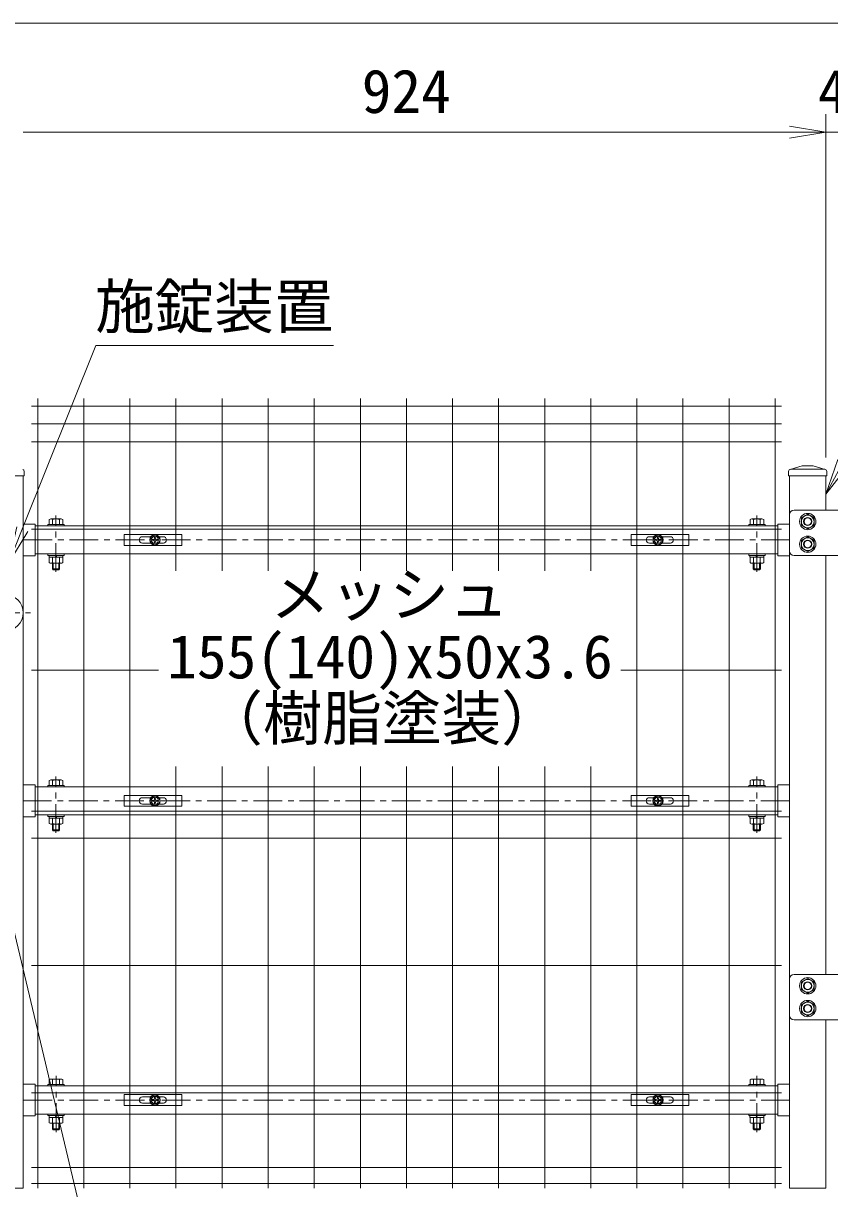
# Model space of a CAD drawing. Units: millimetres, scale not verified. Extents: x -4200 to 4200, y -2970 to 2970.
# Drawn here: x 102 to 990, y 274 to 1558 of the extents above; entities that cross this region are included whole.
import ezdxf
from ezdxf.enums import TextEntityAlignment as Align

# ---------------------------------------------------------------- set-up
doc = ezdxf.new("R2010")
doc.units = ezdxf.units.MM
doc.header["$LTSCALE"] = 20
doc.linetypes.add('DASHED', pattern=[7.5, 6, -1.5])
doc.linetypes.add('USER1', pattern=[50.8, 31.75, -6.35, 6.35, -6.35])
for name, color, linetype, lineweight in [('0-0_D-STR-TXT', 7, 'Continuous', 9), ('0-1_D-STR3', 3, 'Continuous', 13), ('0-2_D-BMK', 2, 'USER1', 13), ('0-3_D-STR1', 1, 'Continuous', 18), ('0-4_D-STR-DIM', 7, 'Continuous', 9), ('0-5_0', 7, 'Continuous', 9), ('0-6_Defpoints', 6, 'Continuous', 18), ('0-7_D-STR2', 7, 'Continuous', 9)]:
    doc.layers.add(name, color=color, linetype=linetype, lineweight=lineweight)
doc.styles.add('ＭＳ ゴシック', font='')
doc.styles.get('ＭＳ ゴシック').set_extended_font_data('MS Gothic')

# ---------------------------------------------------------------- blocks, each defined once
blk = doc.blocks.new('_Open')
at = {"layer": '0-5_0'}
blk.add_line((-20, 3.33), (0, 0), dxfattribs=at)
blk.add_lwpolyline([(-20, -3.33), (0, 0), (-20, 0)], dxfattribs=at)
blk = doc.blocks.new('U60')
at = {"layer": '0-1_D-STR3'}
for p, q in [((37280, 15440), (37280, 14640)), ((38660, 15540), (37380, 15540)), ((20940, 15227), (20940, 15195)), ((20940, 15227), (21300, 15227)), ((20940, 15195), (21300, 15195)), ((20970, 15227), (20970, 15336)), ((21270.1, 15227), (20970, 15227)), ((21232.6, 15347.1), (21007.5, 15347.1)), ((21045, 15227), (21045, 15336)), ((21195, 15227), (21195, 15336)), ((21270.1, 15227), (21270.1, 15336)), ((21300, 15227), (21300, 15195)), ((36380, 15227), (36380, 15195)), ((36740, 15227), (36380, 15227)), ((36740, 15195), (36380, 15195)), ((36410, 15227), (36410, 15336)), ((36410, 15227), (36710, 15227)), ((36447.5, 15347.1), (36672.5, 15347.1)), ((36485, 15227), (36485, 15336)), ((36635, 15227), (36635, 15336)), ((36710, 15227), (36710, 15336)), ((36740, 15227), (36740, 15195)), ((20940, 14575), (20940, 14543)), ((20940, 14575), (21300, 14575)), ((20940, 14543), (21300, 14543)), ((20970, 14503), (20970, 14384)), ((21045, 14503), (21045, 14384)), ((21127.5, 14503), (21104.4, 14543)), ((21141.4, 14503), (21118.3, 14543)), ((21195, 14503), (21195, 14384)), ((21270.1, 14503), (21270.1, 14384)), ((21300, 14575), (21300, 14543)), ((36380, 14575), (36380, 14543)), ((36740, 14575), (36380, 14575)), ((36740, 14543), (36380, 14543)), ((36410, 14503), (36410, 14384)), ((36485, 14503), (36485, 14384)), ((36538.6, 14503), (36561.7, 14543)), ((36552.5, 14503), (36575.6, 14543)), ((36635, 14503), (36635, 14384)), ((36710, 14503), (36710, 14384)), ((36740, 14575), (36740, 14543)), ((37380, 14540), (38660, 14540)), ((21007.5, 14373), (21232.6, 14373)), ((21040, 14247), (21040, 14373)), ((21040, 14247), (21060, 14227)), ((21040, 14247), (21200, 14247)), ((21060, 14227), (21060, 14373)), ((21180, 14227), (21060, 14227)), ((21180, 14227), (21180, 14373)), ((21180, 14227), (21200, 14247)), ((21200, 14247), (21200, 14373)), ((36672.5, 14373), (36447.5, 14373)), ((36480, 14247), (36480, 14373)), ((36500, 14227), (36480, 14247)), ((36640, 14247), (36480, 14247)), ((36500, 14227), (36500, 14373)), ((36500, 14227), (36620, 14227)), ((36620, 14227), (36620, 14373)), ((36640, 14247), (36620, 14227)), ((36640, 14247), (36640, 14373)), ((20970, 9477), (20970, 9586)), ((21232.6, 9597.1), (21007.5, 9597.1)), ((21045, 9477), (21045, 9586)), ((21195.1, 9477), (21195.1, 9586)), ((21270.1, 9477), (21270.1, 9586)), ((36410, 9477), (36410, 9586)), ((36447.5, 9597.1), (36672.5, 9597.1)), ((36485, 9477), (36485, 9586)), ((36635, 9477), (36635, 9586)), ((36710, 9477), (36710, 9586)), ((20940, 9477), (20940, 9445)), ((20940, 9477), (21300, 9477)), ((20940, 9445), (21300, 9445)), ((21270.1, 9477), (20970, 9477)), ((21300, 9477), (21300, 9445)), ((36380, 9477), (36380, 9445)), ((36740, 9477), (36380, 9477)), ((36740, 9445), (36380, 9445)), ((36410, 9477), (36710, 9477)), ((36740, 9477), (36740, 9445)), ((20940, 8825), (20940, 8793)), ((20940, 8825), (21300, 8825)), ((20940, 8793), (21300, 8793)), ((20970, 8753), (20970, 8634)), ((21045, 8753), (21045, 8634)), ((21127.5, 8753), (21104.5, 8793)), ((21141.4, 8753), (21118.3, 8793)), ((21195.1, 8753), (21195.1, 8634)), ((21270.1, 8753), (21270.1, 8634)), ((21300, 8825), (21300, 8793)), ((36380, 8825), (36380, 8793)), ((36740, 8825), (36380, 8825)), ((36740, 8793), (36380, 8793)), ((36410, 8753), (36410, 8634)), ((36485, 8753), (36485, 8634)), ((36538.6, 8753), (36561.7, 8793)), ((36552.5, 8753), (36575.6, 8793)), ((36635, 8753), (36635, 8634)), ((36710, 8753), (36710, 8634)), ((36740, 8825), (36740, 8793)), ((21007.5, 8623), (21232.6, 8623)), ((21040, 8497), (21040, 8623)), ((21040, 8497), (21060, 8477)), ((21040, 8497), (21200, 8497)), ((21060, 8477), (21060, 8623)), ((21180, 8477), (21060, 8477)), ((21180, 8477), (21180, 8623)), ((21180, 8477), (21200, 8497)), ((21200, 8497), (21200, 8623)), ((36672.5, 8623), (36447.5, 8623)), ((36480, 8497), (36480, 8623)), ((36500, 8477), (36480, 8497)), ((36640, 8497), (36480, 8497)), ((36500, 8477), (36500, 8623)), ((36500, 8477), (36620, 8477)), ((36620, 8477), (36620, 8623)), ((36640, 8497), (36620, 8477)), ((36640, 8497), (36640, 8623)), ((37280, 5210), (37280, 4410)), ((38660, 5310), (37380, 5310)), ((37380, 4310), (38660, 4310)), ((20940.1, 2886), (20940.1, 2854)), ((20940.1, 2886), (21300.1, 2886)), ((20940.1, 2854), (21300.1, 2854)), ((20970, 2886), (20970, 2995)), ((21270.1, 2886), (20970, 2886)), ((21232.6, 3006.1), (21007.5, 3006.1)), ((21045, 2886), (21045, 2995)), ((21195.1, 2886), (21195.1, 2995)), ((21270.1, 2886), (21270.1, 2995)), ((21300.1, 2886), (21300.1, 2854)), ((36380, 2886), (36380, 2854)), ((36740, 2886), (36380, 2886)), ((36740, 2854), (36380, 2854)), ((36410, 2886), (36410, 2995)), ((36410, 2886), (36710, 2886)), ((36447.5, 3006.1), (36672.5, 3006.1)), ((36485, 2886), (36485, 2995)), ((36635, 2886), (36635, 2995)), ((36710, 2886), (36710, 2995)), ((36740, 2886), (36740, 2854)), ((20940.1, 2234), (20940.1, 2202)), ((20940.1, 2234), (21300.1, 2234)), ((20940.1, 2202), (21300.1, 2202)), ((20970, 2162), (20970, 2043)), ((21045, 2162), (21045, 2043)), ((21127.6, 2162), (21104.5, 2202)), ((21141.4, 2162), (21118.3, 2202)), ((21195.1, 2162), (21195.1, 2043)), ((21270.1, 2162), (21270.1, 2043)), ((21300.1, 2234), (21300.1, 2202)), ((36380, 2234), (36380, 2202)), ((36740, 2234), (36380, 2234)), ((36740, 2202), (36380, 2202)), ((36410, 2162), (36410, 2043)), ((36485, 2162), (36485, 2043)), ((36538.6, 2162), (36561.7, 2202)), ((36552.5, 2162), (36575.6, 2202)), ((36635, 2162), (36635, 2043)), ((36710, 2162), (36710, 2043)), ((36740, 2234), (36740, 2202)), ((21007.5, 2032), (21232.6, 2032)), ((21040.1, 1906), (21040.1, 2032)), ((21040.1, 1906), (21060.1, 1886)), ((21040.1, 1906), (21200.1, 1906)), ((21060.1, 1886), (21060.1, 2032)), ((21180.1, 1886), (21060.1, 1886)), ((21180.1, 1886), (21180.1, 2032)), ((21180.1, 1886), (21200.1, 1906)), ((21200.1, 1906), (21200.1, 2032)), ((36672.5, 2032), (36447.5, 2032)), ((36480, 1906), (36480, 2032)), ((36500, 1886), (36480, 1906)), ((36640, 1906), (36480, 1906)), ((36500, 1886), (36500, 2032)), ((36500, 1886), (36620, 1886)), ((36620, 1886), (36620, 2032)), ((36640, 1906), (36620, 1886)), ((36640, 1906), (36640, 2032))]:
    blk.add_line(p, q, dxfattribs=at)
for points in [[(37680, 15452), (37539.7, 15371), (37539.7, 15209), (37680, 15128), (37820.3, 15209), (37820.3, 15371)], [(37680, 14952), (37539.7, 14871), (37539.7, 14709), (37680, 14628), (37820.3, 14709), (37820.3, 14871)], [(37680, 5222), (37539.7, 5141), (37539.7, 4979), (37680, 4898), (37820.3, 4979), (37820.3, 5141)], [(37680, 4722), (37539.7, 4641), (37539.7, 4479), (37680, 4398), (37820.3, 4479), (37820.3, 4641)]]:
    blk.add_lwpolyline(points, close=True, dxfattribs=at)
for points in [[(21274, 14503), (20966, 14503), (20966, 14543)], [(21274, 14503), (21274, 14543), (20966, 14543)], [(36406, 14503), (36714, 14503), (36714, 14543)], [(36406, 14503), (36406, 14543), (36714, 14543)], [(21274, 8753), (20966, 8753), (20966, 8793)], [(21274, 8753), (21274, 8793), (20966, 8793)], [(36406, 8753), (36714, 8753), (36714, 8793)], [(36406, 8753), (36406, 8793), (36714, 8793)], [(21274.1, 2162), (20966.1, 2162), (20966.1, 2202)], [(21274.1, 2162), (21274.1, 2202), (20966.1, 2202)], [(36406, 2162), (36714, 2162), (36714, 2202)], [(36406, 2162), (36406, 2202), (36714, 2202)]]:
    blk.add_lwpolyline(points, dxfattribs=at)
for centre, radius in [((37680, 15290), 180), ((37680, 15290), 140.7), ((37680, 15290), 90), ((37680, 15290), 80), ((37680, 14790), 180), ((37680, 14790), 140.7), ((37680, 14790), 90), ((37680, 14790), 80), ((37680, 5060), 180), ((37680, 5060), 140.7), ((37680, 5060), 90), ((37680, 5060), 80), ((37680, 4560), 180), ((37680, 4560), 140.7), ((37680, 4560), 90), ((37680, 4560), 80)]:
    blk.add_circle(centre, radius, dxfattribs=at)
for centre, radius, start, end in [((37380, 15440), 100, 90, 180), ((21007.5, 15278), 69.1, 57.13278, 122.86722), ((21120, 15087.2), 259.8, 73.22135, 106.77865), ((21232.6, 15278), 69.1, 57.13278, 122.86722), ((36447.5, 15278), 69.1, 57.13278, 122.86722), ((36560, 15087.2), 259.8, 73.22135, 106.77865), ((36672.5, 15278), 69.1, 57.13278, 122.86722), ((37380, 14640), 100, 180, 270), ((21007.5, 14442.1), 69.1, 237.13278, 302.86722), ((21120, 14632.8), 259.8, 253.22135, 286.77865), ((21232.6, 14442.1), 69.1, 237.13278, 302.86722), ((36447.5, 14442.1), 69.1, 237.13278, 302.86722), ((36560, 14632.8), 259.8, 253.22135, 286.77865), ((36672.5, 14442.1), 69.1, 237.13278, 302.86722), ((20000, 13280), 400, 270, 89.99983), ((21007.5, 9528), 69.1, 57.13278, 122.86722), ((21120, 9337.2), 259.8, 73.22135, 106.77865), ((21232.6, 9528), 69.1, 57.13278, 122.86722), ((36447.5, 9528), 69.1, 57.13278, 122.86722), ((36560, 9337.2), 259.8, 73.22135, 106.77865), ((36672.5, 9528), 69.1, 57.13278, 122.86722), ((21007.5, 8692.1), 69.1, 237.13278, 302.86722), ((21120, 8882.8), 259.8, 253.22135, 286.77865), ((21232.6, 8692.1), 69.1, 237.13278, 302.86722), ((36447.5, 8692.1), 69.1, 237.13278, 302.86722), ((36560, 8882.8), 259.8, 253.22135, 286.77865), ((36672.5, 8692.1), 69.1, 237.13278, 302.86722), ((37380, 5210), 100, 90, 180), ((37380, 4410), 100, 180, 270), ((21007.5, 2937), 69.1, 57.13278, 122.86722), ((21120.1, 2746.2), 259.8, 73.22135, 106.77865), ((21232.6, 2937), 69.1, 57.13278, 122.86722), ((36447.5, 2937), 69.1, 57.13278, 122.86722), ((36560, 2746.2), 259.8, 73.22135, 106.77865), ((36672.5, 2937), 69.1, 57.13278, 122.86722), ((21007.5, 2101.1), 69.1, 237.13278, 302.86722), ((21120.1, 2291.8), 259.8, 253.22135, 286.77865), ((21232.6, 2101.1), 69.1, 237.13278, 302.86722), ((36447.5, 2101.1), 69.1, 237.13278, 302.86722), ((36560, 2291.8), 259.8, 253.22135, 286.77865), ((36672.5, 2101.1), 69.1, 237.13278, 302.86722)]:
    blk.add_arc(centre, radius, start, end, dxfattribs=at)
at = {"layer": '0-2_D-BMK'}
for p, q in [((21120, 14178), (21120, 15419.8)), ((36560, 14178), (36560, 15419.8)), ((20400, 14885), (37280, 14885)), ((18415.7, 13280), (20556.8, 13280)), ((21120, 8428), (21120, 9669.8)), ((36560, 8428), (36560, 9669.8)), ((37280, 9135), (20400, 9135)), ((21120.1, 1837), (21120.1, 3078.8)), ((36560, 1837), (36560, 3078.8)), ((20400, 2544), (37280, 2544))]:
    blk.add_line(p, q, dxfattribs=at)
at = {"layer": '0-3_D-STR1'}
for p, q in [((37293.9, 16437.9), (37560, 16520)), ((38059.3, 16440), (37308, 16440)), ((37800, 16520), (37560, 16520)), ((38066.2, 16437.9), (37800, 16520)), ((20420, 16300), (19580, 16300)), ((20400, 16300), (20400, 600)), ((20420, 16392), (20420, 16300)), ((37260, 16392), (37260, 16300)), ((38100, 16300), (37260, 16300)), ((37280, 16300), (37280, 600)), ((38080, 16300), (38080, 15540)), ((38100, 16392), (38100, 16300)), ((20400, 15235), (20660, 15235)), ((20660, 15235), (20660, 14535)), ((20660, 15195), (37020, 15195)), ((37280, 15235), (37020, 15235)), ((37020, 15235), (37020, 14535)), ((20400, 14535), (20660, 14535)), ((20660, 14575), (37020, 14575)), ((37280, 14535), (37020, 14535)), ((38080, 14540), (38080, 5310)), ((20400, 9485), (20660, 9485)), ((20660, 9485), (20660, 8785)), ((20660, 9445), (37020, 9445)), ((37280, 9485), (37020, 9485)), ((37020, 9485), (37020, 8785)), ((20400, 8785), (20660, 8785)), ((20660, 8825), (37020, 8825)), ((37280, 8785), (37020, 8785)), ((38080, 4310), (38080, 600)), ((20400, 2894), (20660, 2894)), ((20660, 2894), (20660, 2194)), ((20660, 2854), (37020, 2854)), ((37280, 2894), (37020, 2894)), ((37020, 2894), (37020, 2194)), ((20400, 2194), (20660, 2194)), ((20660, 2234), (37020, 2234)), ((37280, 2194), (37020, 2194)), ((19600, 600), (20400, 600)), ((37280, 600), (38080, 600))]:
    blk.add_line(p, q, dxfattribs=at)
for centre, start, end in [((20372, 16392), 0, 72.84994), ((37308, 16392), 90, 180), ((38052, 16392), 0, 72.84994)]:
    blk.add_arc(centre, 48, start, end, dxfattribs=at)
at = {"layer": '0-6_Defpoints'}
for centre in [(23300, 14885), (34380, 14885), (23300, 9135), (34380, 9135), (23300, 2544), (34380, 2544)]:
    blk.add_circle(centre, 80, dxfattribs=at)
blk = doc.blocks.new('A$C1aa64d16')
at = {"layer": '0-1_D-STR3'}
for p, q in [((-679.7, 120), (590.3, 120)), ((-679.7, -120), (-679.7, 120)), ((-274.7, 70), (-91.2, 70)), ((-37.1, 8.4), (-63, 7.9)), ((-63, 7.9), (-63, -7.9)), ((-7.9, 63), (-8.4, 37.1)), ((-7.9, 63), (7.9, 63)), ((7.9, 63), (8.4, 37.1)), ((37.1, 8.4), (63, 7.9)), ((63, 7.9), (63, -7.9)), ((91.2, 70), (185.3, 70)), ((-274.7, -70), (-91.2, -70)), ((-37.1, -8.4), (-63, -7.9)), ((-7.9, -63), (-8.4, -37.1)), ((37.1, -8.4), (63, -7.9)), ((91.2, -70), (185.3, -70))]:
    blk.add_line(p, q, dxfattribs=at)
for points in [[(-679.7, -120), (590.3, -120), (590.3, 120)], [(-7.9, -63), (7.9, -63), (8.4, -37.1)]]:
    blk.add_lwpolyline(points, dxfattribs=at)
for radius in [115, 105]:
    blk.add_circle((0, 0), radius, dxfattribs=at)
for centre, radius, start, end in [((-274.7, 0), 70, 90, 270), ((-38.1, 38.1), 29.8, 270, 0), ((38.1, 38.1), 29.8, 180, 270), ((185.3, 0), 70, 270, 90), ((-38.1, -38.1), 29.8, 0, 90), ((38.1, -38.1), 29.8, 90, 180)]:
    blk.add_arc(centre, radius, start, end, dxfattribs=at)
blk = doc.blocks.new('A$Cf29bf4b8')
at = {"layer": '0-1_D-STR3'}
for p, q in [((-590.3, 120), (679.7, 120)), ((-590.3, -120), (-590.3, 120)), ((-185.3, 70), (-91.2, 70)), ((-37.1, 8.4), (-63, 7.9)), ((-63, 7.9), (-63, -7.9)), ((-7.9, 63), (-8.4, 37.1)), ((-7.9, 63), (7.9, 63)), ((7.9, 63), (8.4, 37.1)), ((37.1, 8.4), (63, 7.9)), ((63, 7.9), (63, -7.9)), ((91.2, 70), (274.7, 70)), ((-185.3, -70), (-91.2, -70)), ((-37.1, -8.4), (-63, -7.9)), ((-7.9, -63), (-8.4, -37.1)), ((37.1, -8.4), (63, -7.9)), ((91.2, -70), (274.7, -70))]:
    blk.add_line(p, q, dxfattribs=at)
for points in [[(-590.3, -120), (679.7, -120), (679.7, 120)], [(-7.9, -63), (7.9, -63), (8.4, -37.1)]]:
    blk.add_lwpolyline(points, dxfattribs=at)
for radius in [115, 105]:
    blk.add_circle((0, 0), radius, dxfattribs=at)
for centre, radius, start, end in [((-185.3, 0), 70, 90, 270), ((-38.1, 38.1), 29.8, 270, 0), ((38.1, 38.1), 29.8, 180, 270), ((274.7, 0), 70, 270, 90), ((-38.1, -38.1), 29.8, 0, 90), ((38.1, -38.1), 29.8, 90, 180)]:
    blk.add_arc(centre, radius, start, end, dxfattribs=at)
blk = doc.blocks.new('ベースプレート部品\u3000正面図')
at = {"layer": '0-1_D-STR3', "linetype": 'DASHED'}
for p, q in [((16787, 48401.4), (16787, 46521.4)), ((17807, 48401.4), (17807, 46521.4)), ((16257, 46641.4), (16257, 46521.4)), ((16537, 46641.4), (16537, 46521.4)), ((16667, 46641.4), (16667, 46521.4)), ((17927, 46641.4), (17927, 46521.4)), ((18057, 46641.4), (18057, 46521.4)), ((18337, 46641.4), (18337, 46521.4))]:
    blk.add_line(p, q, dxfattribs=at)
at = {"layer": '0-1_D-STR3'}
for p, q in [((17927, 48401.4), (17927, 46641.4)), ((17546.8, 48256.4), (17046.7, 48256.4)), ((17046.7, 48256.4), (17046.7, 48066.4)), ((17546.7, 48066.4), (17046.8, 48066.4)), ((17546.7, 48256.4), (17546.7, 48066.4)), ((17546.8, 47016.4), (17046.7, 47016.4)), ((17046.7, 47016.4), (17046.7, 46826.4)), ((17546.7, 47016.4), (17546.7, 46826.4)), ((17546.7, 46826.4), (17046.8, 46826.4)), ((15797, 46641.4), (15797, 46521.4)), ((15797, 46641.4), (18797, 46641.4)), ((15797, 46521.4), (18797, 46521.4)), ((18797, 46641.4), (18797, 46521.4))]:
    blk.add_line(p, q, dxfattribs=at)
blk.add_lwpolyline([(17927, 48401.4), (16667, 48401.4), (16667, 46641.4)], dxfattribs=at)
blk = doc.blocks.new('MLeader1')
at = {"layer": '0-0_D-STR-TXT'}
blk.add_line((106.7, 997.89), (85.63, 963.24), dxfattribs=at)
for points in [[(100.51, 1000.37), (181.6, 1202.76), (428.9, 1202.76), (443.22, 1202.76)], [(94.32, 1002.85), (85.63, 963.24), (100.51, 1000.37)]]:
    blk.add_lwpolyline(points, dxfattribs=at)

msp = doc.modelspace()

# ---------------------------------------------------------------- linework, layer by layer
at = {"layer": '0-0_D-STR-TXT'}
msp.add_lwpolyline([(409.68, 64.41), (208.62, 64.41), (51.41, 724.33)], dxfattribs=at)
at = {"layer": '0-4_D-STR-DIM'}
for p, q in [((1016.6, 1557.61), (-903.4, 1557.61)), ((985.6, 1079.24), (985.6, 1457.61)), ((985.61, 1079.24), (985.61, 1457.61)), ((101.6, 1437.61), (945.6, 1437.61)), ((101.6, 1437.61), (141.6, 1437.61)), ((945.61, 1437.61), (905.61, 1437.61)), ((985.61, 1437.61), (1031.6, 1437.61))]:
    msp.add_line(p, q, dxfattribs=at)
at = {"layer": '0-7_D-STR2'}
for p, q in [((117.45, 1144.24), (117.45, 274.24)), ((168.22, 1144.24), (168.22, 274.24)), ((218.99, 1144.24), (218.99, 274.24)), ((269.76, 1144.24), (269.76, 954.33)), ((320.53, 1144.24), (320.53, 954.33)), ((371.3, 1144.24), (371.3, 954.33)), ((422.07, 1144.24), (422.07, 954.33)), ((472.84, 1144.24), (472.84, 954.33)), ((523.61, 1144.24), (523.61, 954.33)), ((574.38, 1144.24), (574.38, 954.33)), ((625.15, 1144.24), (625.15, 954.33)), ((675.92, 1144.24), (675.92, 954.33)), ((726.69, 1144.24), (726.69, 954.33)), ((777.46, 1144.24), (777.46, 274.24)), ((828.23, 1144.24), (828.23, 274.24)), ((879, 1144.24), (879, 274.24)), ((929.77, 1144.24), (929.77, 274.24)), ((110.45, 1135.81), (936.77, 1135.81)), ((110.45, 1116.24), (936.77, 1116.24)), ((110.45, 1096.66), (936.77, 1096.66)), ((110.45, 1000.24), (936.77, 1000.24)), ((110.45, 844.99), (250.43, 844.99)), ((759.69, 844.99), (936.77, 844.99)), ((269.76, 739), (269.76, 274.24)), ((320.53, 739), (320.53, 274.24)), ((371.3, 739), (371.3, 274.24)), ((422.07, 739), (422.07, 274.24)), ((472.84, 739), (472.84, 274.24)), ((523.61, 739), (523.61, 274.24)), ((574.38, 739), (574.38, 274.24)), ((625.15, 739), (625.15, 274.24)), ((675.92, 739), (675.92, 274.24)), ((726.69, 739), (726.69, 274.24)), ((110.45, 689.74), (936.77, 689.74)), ((110.45, 659.74), (936.77, 659.74)), ((110.45, 519.49), (936.77, 519.49)), ((110.45, 379.24), (936.77, 379.24)), ((110.45, 297.24), (936.77, 297.24)), ((110.45, 279.64), (936.77, 279.64))]:
    msp.add_line(p, q, dxfattribs=at)

# ---------------------------------------------------------------- block references
at = {"layer": '0-0_D-STR-TXT'}
msp.add_blockref('MLeader1', (0, 0), dxfattribs=at)
at = {"layer": '0-0_D-STR-TXT', "xscale": 2, "yscale": 2, "rotation": 241.83213}
msp.add_blockref('_Open', (985.61, 1038.74), dxfattribs=at)
at = {"layer": '0-4_D-STR-DIM'}
for name, p, xscale, yscale in [('_Open', (985.6, 1437.61), 2, 2), ('_Open', (985.61, 1437.61), 2, 2), ('U60', (-918.39, 244.24), 0.05, 0.05), ('A$C1aa64d16', (246.61, 988.49), 0.05, 0.05), ('A$Cf29bf4b8', (800.61, 988.49), 0.05, 0.05), ('A$C1aa64d16', (246.61, 700.99), 0.05, 0.05), ('A$Cf29bf4b8', (800.61, 700.99), 0.05, 0.05), ('A$C1aa64d16', (246.61, 371.44), 0.05, 0.05), ('A$Cf29bf4b8', (800.61, 371.44), 0.05, 0.05), ('ベースプレート部品\u3000正面図', (191.76, -2081.84), 0.05, 0.05)]:
    msp.add_blockref(name, p, dxfattribs=dict(at, xscale=xscale, yscale=yscale))

# ---------------------------------------------------------------- texts
at = {"layer": '0-0_D-STR-TXT', "style": 'ＭＳ ゴシック'}
for s, p in [('施錠装置', (180.79, 1207.14)), ('メッシュ', (373.76, 889.96)), ('155(140)x50x3.6', (260.06, 821.47)), ('（樹脂塗装）', (299.9, 753.56))]:
    msp.add_text(s, height=48.09, dxfattribs=at).set_placement(p, align=Align.BOTTOM_LEFT)
at = {"layer": '0-4_D-STR-DIM', "style": 'ＭＳ ゴシック'}
for s, p in [('924', (474.35, 1444.36)), ('46', (976.88, 1444.36))]:
    msp.add_text(s, height=48.09, dxfattribs=at).set_placement(p, align=Align.BOTTOM_LEFT)

doc.saveas('drawing.dxf')
